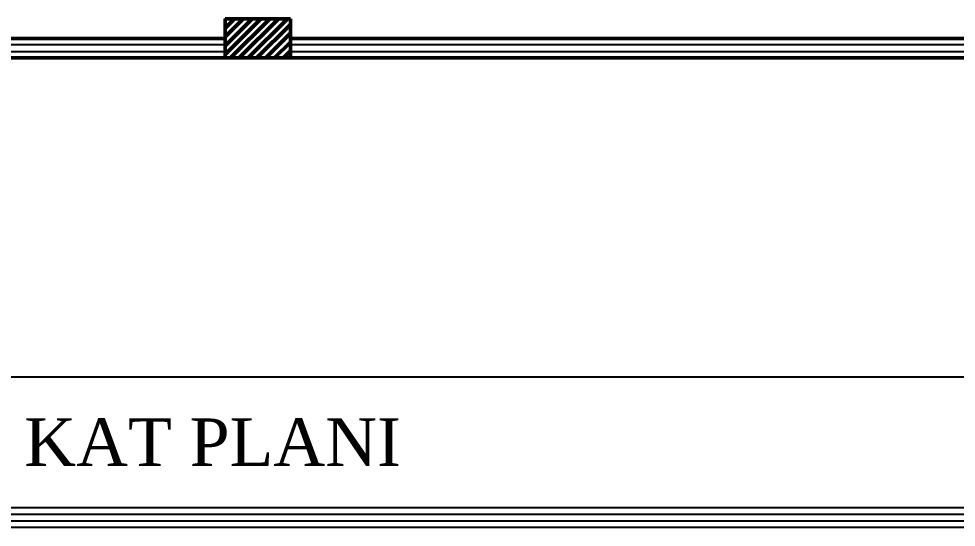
# Model space of a CAD drawing. Header units: millimetres. Extents: x 2046 to 14753, y 2361 to 29276.
# Drawn here: x 7244 to 7960, y 23217 to 23606 of the extents above; entities that cross this region are included whole.
import ezdxf

# ---------------------------------------------------------------- set-up
doc = ezdxf.new("R2010")
doc.units = ezdxf.units.MM
doc.layers.add('A.O. DUVAR', color=7, linetype='Continuous', lineweight=50)
doc.layers.add('yazi', color=251, linetype='Continuous', lineweight=25)
doc.styles.add('Elektrik Yazı', font='times.ttf')

msp = doc.modelspace()

# ---------------------------------------------------------------- linework, layer by layer
at = {"layer": 'A.O. DUVAR', "linetype": 'Continuous', "ltscale": 10}
for p, q in [((7401.152, 23605.376), (7401.635, 23605.858)), ((7401.152, 23598.641), (7408.37, 23605.858)), ((7401.152, 23591.905), (7415.105, 23605.858)), ((7401.152, 23585.17), (7421.84, 23605.858)), ((7401.152, 23578.435), (7428.576, 23605.858)), ((7405.311, 23575.858), (7435.311, 23605.858)), ((7412.046, 23575.858), (7442.046, 23605.858)), ((7418.781, 23575.858), (7448.781, 23605.858)), ((7401.369, 23602.225), (7401.369, 23602.225)), ((7404.736, 23605.592), (7404.736, 23605.592)), ((7404.736, 23598.857), (7404.736, 23598.857)), ((7408.104, 23602.225), (7408.104, 23602.225)), ((7411.471, 23605.592), (7411.471, 23605.592)), ((7411.471, 23598.857), (7411.471, 23598.857)), ((7414.839, 23602.225), (7414.839, 23602.225)), ((7418.207, 23605.592), (7418.207, 23605.592)), ((7418.207, 23598.857), (7418.207, 23598.857)), ((7421.574, 23602.225), (7421.574, 23602.225)), ((7424.942, 23605.592), (7424.942, 23605.592)), ((7424.942, 23598.857), (7424.942, 23598.857)), ((7425.516, 23575.858), (7451.152, 23601.494)), ((7428.309, 23602.225), (7428.309, 23602.225)), ((7431.677, 23605.592), (7431.677, 23605.592)), ((7431.677, 23598.857), (7431.677, 23598.857)), ((7435.045, 23602.225), (7435.045, 23602.225)), ((7438.412, 23605.592), (7438.412, 23605.592)), ((7438.412, 23598.857), (7438.412, 23598.857)), ((7441.78, 23602.225), (7441.78, 23602.225)), ((7445.147, 23605.592), (7445.147, 23605.592)), ((7445.147, 23598.857), (7445.147, 23598.857)), ((7448.515, 23602.225), (7448.515, 23602.225)), ((7401.369, 23595.489), (7401.369, 23595.489)), ((7404.736, 23592.122), (7404.736, 23592.122)), ((7408.104, 23595.489), (7408.104, 23595.489)), ((7411.471, 23592.122), (7411.471, 23592.122)), ((7414.839, 23595.489), (7414.839, 23595.489)), ((7418.207, 23592.122), (7418.207, 23592.122)), ((7421.574, 23595.489), (7421.574, 23595.489)), ((7424.942, 23592.122), (7424.942, 23592.122)), ((7428.309, 23595.489), (7428.309, 23595.489)), ((7431.677, 23592.122), (7431.677, 23592.122)), ((7432.252, 23575.858), (7451.152, 23594.759)), ((7435.045, 23595.489), (7435.045, 23595.489)), ((7438.412, 23592.122), (7438.412, 23592.122)), ((7441.78, 23595.489), (7441.78, 23595.489)), ((7445.147, 23592.122), (7445.147, 23592.122)), ((7448.515, 23595.489), (7448.515, 23595.489)), ((7401.369, 23588.754), (7401.369, 23588.754)), ((7404.736, 23585.387), (7404.736, 23585.387)), ((7408.104, 23588.754), (7408.104, 23588.754)), ((7411.471, 23585.387), (7411.471, 23585.387)), ((7414.839, 23588.754), (7414.839, 23588.754)), ((7418.207, 23585.387), (7418.207, 23585.387)), ((7421.574, 23588.754), (7421.574, 23588.754)), ((7424.942, 23585.387), (7424.942, 23585.387)), ((7428.309, 23588.754), (7428.309, 23588.754)), ((7431.677, 23585.387), (7431.677, 23585.387)), ((7435.045, 23588.754), (7435.045, 23588.754)), ((7438.412, 23585.387), (7438.412, 23585.387)), ((7438.987, 23575.858), (7451.152, 23588.024)), ((7441.78, 23588.754), (7441.78, 23588.754)), ((7445.147, 23585.387), (7445.147, 23585.387)), ((7448.515, 23588.754), (7448.515, 23588.754)), ((7401.369, 23582.019), (7401.369, 23582.019)), ((7404.736, 23578.651), (7404.736, 23578.651)), ((7408.104, 23582.019), (7408.104, 23582.019)), ((7411.471, 23578.651), (7411.471, 23578.651)), ((7414.839, 23582.019), (7414.839, 23582.019)), ((7418.207, 23578.651), (7418.207, 23578.651)), ((7421.574, 23582.019), (7421.574, 23582.019)), ((7424.942, 23578.651), (7424.942, 23578.651)), ((7428.309, 23582.019), (7428.309, 23582.019)), ((7431.677, 23578.651), (7431.677, 23578.651)), ((7435.045, 23582.019), (7435.045, 23582.019)), ((7438.412, 23578.651), (7438.412, 23578.651)), ((7441.78, 23582.019), (7441.78, 23582.019)), ((7445.147, 23578.651), (7445.147, 23578.651)), ((7445.722, 23575.858), (7451.152, 23581.289)), ((7448.515, 23582.019), (7448.515, 23582.019))]:
    msp.add_line(p, q, dxfattribs=at)
at = {"layer": 'A.O. DUVAR'}
for p, q in [((7401.152, 23605.858), (7451.152, 23605.858)), ((7401.152, 23575.858), (7401.152, 23605.858)), ((7451.152, 23605.858), (7451.152, 23575.858)), ((7401.152, 23590.858), (7221.152, 23590.858)), ((8011.152, 23590.858), (7451.152, 23590.858)), ((8041.152, 23575.858), (6641.152, 23575.858)), ((7451.152, 23575.858), (7401.152, 23575.858))]:
    msp.add_line(p, q, dxfattribs=at)
at = {"layer": 'A.O. DUVAR', "lineweight": 25, "ltscale": 4}
for p, q in [((7401.152, 23585.858), (7221.152, 23585.858)), ((7401.152, 23580.858), (7401.152, 23585.858)), ((8011.152, 23585.858), (7451.152, 23585.858)), ((7451.152, 23585.858), (7451.152, 23580.858)), ((7221.152, 23580.858), (7401.152, 23580.858)), ((7451.152, 23580.858), (8011.152, 23580.858))]:
    msp.add_line(p, q, dxfattribs=at)
at = {"layer": 'yazi'}
msp.add_line((3020.515, 23332.18), (11459.215, 23332.18), dxfattribs=at)
for points in [[(3020.515, 23232.18), (11459.215, 23232.18)], [(3020.515, 23227.18), (11459.215, 23227.18)], [(3020.515, 23222.18), (11459.215, 23222.18)], [(3020.515, 23217.18), (11459.215, 23217.18)]]:
    msp.add_lwpolyline(points, dxfattribs=at)

# ---------------------------------------------------------------- texts
at = {"layer": 'yazi', "lineweight": 30, "insert": (6941.941, 23300.387), "char_height": 36.27535, "width": 737.82109, "attachment_point": 1, "style": 'Elektrik Yazı'}
msp.add_mtext('NORMAL 1. KAT PLANI', dxfattribs=at)

doc.saveas('drawing.dxf')
